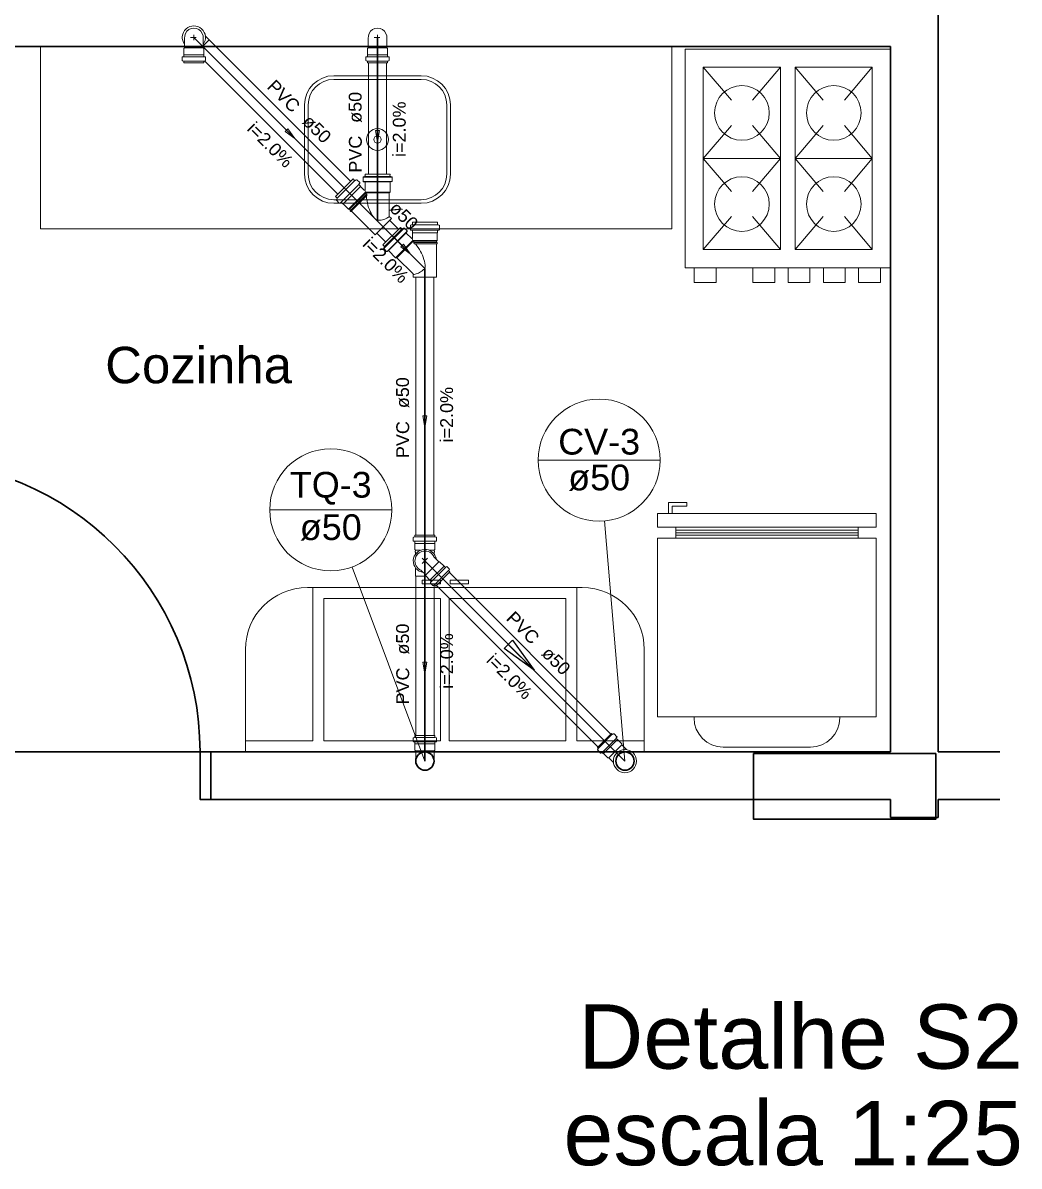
# Model space of a CAD drawing. Header units: inches. Extents: x -27 to 114, y -35 to 60.
# Drawn here: x 14.767 to 17.501, y -34.869 to -31.733 of the extents above; entities that cross this region are included whole.
import ezdxf

# ---------------------------------------------------------------- set-up
doc = ezdxf.new("R2010")
doc.units = ezdxf.units.IN
doc.header["$LTSCALE"] = 10
doc.header["$MEASUREMENT"] = 0
for name, color, linetype, lineweight in [('CV-Colunas', 6, 'Continuous', 30), ('CV-Indicação coluna', 5, 'Continuous', 20), ('CV-Sentido tubo', 8, 'Continuous', 20), ('CV-Seção tubo', 160, 'Continuous', 20), ('CV-Textos coluna', 7, 'Continuous', 20), ('CV-Textos tubo', 7, 'Continuous', 20), ('CV-Tubos detalhe', 6, 'Continuous', 30), ('DI-Títulos', 7, 'Continuous', 30), ('FO-PILARES', 2, 'Continuous', 30), ('Simbolos', 160, 'Continuous', 20), ('Simbolos_int', 5, 'Continuous', 5), ('TQ-Colunas', 6, 'Continuous', 30), ('TQ-Indicação coluna', 5, 'Continuous', 20), ('TQ-Sentido tubo', 8, 'Continuous', 20), ('TQ-Seção tubo', 160, 'Continuous', 20), ('TQ-Textos coluna', 7, 'Continuous', 20), ('TQ-Textos tubo', 7, 'Continuous', 20), ('TQ-Tubos detalhe', 6, 'Continuous', 30), ('xeixo', 3, 'Continuous', 20), ('xjanela-porta', 253, 'Continuous', 30), ('xmoveis', 253, 'Continuous', 20), ('xparede', 7, 'Continuous', 30), ('xpiso', 4, 'Continuous', 30), ('xtexto', 7, 'Continuous', 20)]:
    doc.layers.add(name, color=color, linetype=linetype, lineweight=lineweight)
doc.styles.add('Arial', font='arial.ttf')
doc.dimstyles.get("Standard").update_dxf_attribs({"dimtxt": 0.18, "dimasz": 0.18, "dimexe": 0.18, "dimexo": 0.0625, "dimgap": 0.09, "dimtad": 0, "dimtih": 1, "dimtoh": 1, "dimdec": 4, "dimzin": 0, "dimdsep": 46, "dimtxsty": 'Standard', "dimcen": 0.09, "dimadec": 0, "dimazin": 0, "dimtfac": 1, "dimtdec": 4, "dimtofl": 0, "dimtmove": 0, "dimatfit": 3, "dimfxl": 0, "dimtolj": 1, "dimtzin": 0, "dimarcsym": 0})

# ---------------------------------------------------------------- blocks, each defined once
blk = doc.blocks.new('_Closed')
at = {"color": 0, "linetype": 'ByBlock', "lineweight": -2}
for p, q in [((-1, 0.166667), (0, 0)), ((-1, 0.166667), (-1, -0.166667)), ((0, 0), (-1, -0.166667)), ((0, 0), (-1, 0))]:
    blk.add_line(p, q, dxfattribs=at)

msp = doc.modelspace()

# ---------------------------------------------------------------- linework, layer by layer
at = {"layer": 'CV-Colunas', "linetype": 'Continuous'}
msp.add_circle((16.4191, -33.7582), 0.025, dxfattribs=at)
at = {"layer": 'CV-Indicação coluna'}
for p, q in [((16.1808, -32.9327), (16.5158, -32.9327)), ((16.4191, -33.7582), (16.3626, -33.0996))]:
    msp.add_line(p, q, dxfattribs=at)
msp.add_circle((16.3483, -32.9327), 0.1675, dxfattribs=at)
at = {"layer": 'CV-Seção tubo'}
for p, q in [((15.9372, -33.241), (16.3805, -33.6843)), ((15.9018, -33.2764), (16.3452, -33.7197))]:
    msp.add_line(p, q, dxfattribs=at)
at = {"layer": 'CV-Tubos detalhe'}
msp.add_line((15.8701, -33.2092), (16.4191, -33.7582), dxfattribs=at)
at = {"layer": 'FO-PILARES'}
msp.add_lwpolyline([(17.2721, -33.9177), (17.2721, -33.8277), (17.2721, -33.7377), (17.0221, -33.7377), (16.7721, -33.7377), (16.7721, -33.8277), (16.7721, -33.9177), (17.0221, -33.9177), (17.2721, -33.9177), (17.2721, -33.9177)], close=True, dxfattribs=at)
at = {"layer": 'Simbolos'}
for p, q in [((15.2108, -31.8017), (15.2108, -31.7765)), ((15.2613, -31.8017), (15.2613, -31.7765)), ((15.2676, -31.769), (15.2783, -31.7795)), ((15.7148, -31.8017), (15.7148, -31.7765)), ((15.7653, -31.8017), (15.7653, -31.7765)), ((15.2043, -31.8363), (15.2043, -31.8275)), ((15.2051, -31.8265), (15.2078, -31.8262)), ((15.2088, -31.8035), (15.2108, -31.8017)), ((15.2088, -31.8202), (15.2088, -31.8035)), ((15.2088, -31.8205), (15.2088, -31.8202)), ((15.2088, -31.8252), (15.2088, -31.8205)), ((15.2633, -31.8035), (15.2613, -31.8017)), ((15.2633, -31.8202), (15.2633, -31.8035)), ((15.2633, -31.8205), (15.2633, -31.8202)), ((15.2633, -31.8252), (15.2633, -31.8205)), ((15.2671, -31.8265), (15.2643, -31.8262)), ((15.2678, -31.8362), (15.2678, -31.8275)), ((15.7083, -31.8362), (15.7083, -31.8275)), ((15.7091, -31.8265), (15.7118, -31.8262)), ((15.7128, -31.8035), (15.7148, -31.8017)), ((15.7128, -31.8202), (15.7128, -31.8035)), ((15.7128, -31.8205), (15.7128, -31.8202)), ((15.7128, -31.8252), (15.7128, -31.8205)), ((15.7673, -31.8035), (15.7653, -31.8017)), ((15.7673, -31.8202), (15.7673, -31.8035)), ((15.7673, -31.8205), (15.7673, -31.8202)), ((15.7673, -31.8252), (15.7673, -31.8205)), ((15.7711, -31.8265), (15.7683, -31.8262)), ((15.7718, -31.8362), (15.7718, -31.8275)), ((15.2051, -31.8372), (15.2081, -31.838)), ((15.2088, -31.8432), (15.2088, -31.839)), ((15.2633, -31.8432), (15.2088, -31.8432)), ((15.2633, -31.8432), (15.2633, -31.839)), ((15.2671, -31.8372), (15.2641, -31.838)), ((15.7091, -31.8372), (15.7121, -31.838)), ((15.7128, -31.8432), (15.7128, -31.839)), ((15.7128, -31.8432), (15.7673, -31.8432)), ((15.7673, -31.8432), (15.7673, -31.839)), ((15.7711, -31.8372), (15.7681, -31.838)), ((15.6249, -32.2097), (15.6733, -32.1613)), ((15.6733, -32.1613), (15.6772, -32.1652)), ((15.6819, -32.1636), (15.6786, -32.1655)), ((15.6835, -32.1638), (15.6913, -32.1715)), ((15.6913, -32.1733), (15.6892, -32.1758)), ((15.7005, -32.1567), (15.7005, -32.1676)), ((15.7014, -32.1554), (15.7051, -32.1546)), ((15.7016, -32.169), (15.7049, -32.1692)), ((15.7017, -32.1685), (15.7786, -32.1687)), ((15.706, -32.148), (15.7744, -32.1478)), ((15.706, -32.148), (15.706, -32.1533)), ((15.706, -32.1544), (15.7744, -32.1542)), ((15.7062, -32.1705), (15.706, -32.1915)), ((15.7744, -32.1478), (15.7742, -32.1533)), ((15.7744, -32.1704), (15.7744, -32.1973)), ((15.779, -32.1556), (15.7753, -32.1543)), ((15.7788, -32.1688), (15.7756, -32.1692)), ((15.7801, -32.1566), (15.7801, -32.1676)), ((15.6894, -32.1774), (15.6934, -32.1814)), ((15.6934, -32.1814), (15.6934, -32.1818)), ((15.6934, -32.1818), (15.7039, -32.1922)), ((15.7744, -32.1973), (15.7072, -32.1973)), ((15.7104, -32.2023), (15.711, -32.2074)), ((15.7744, -32.1973), (15.7719, -32.1998)), ((15.7719, -32.1998), (15.772, -32.2627)), ((15.6249, -32.2097), (15.6288, -32.2136)), ((15.6272, -32.2184), (15.6291, -32.215)), ((15.6273, -32.22), (15.6351, -32.2278)), ((15.6369, -32.2278), (15.6394, -32.2256)), ((15.641, -32.2258), (15.645, -32.2299)), ((15.645, -32.2299), (15.6454, -32.2299)), ((15.6454, -32.2299), (15.6602, -32.2447)), ((15.6602, -32.2447), (15.6634, -32.2447)), ((15.6634, -32.2447), (15.6657, -32.247)), ((15.6657, -32.247), (15.6647, -32.2484)), ((15.6647, -32.2484), (15.6673, -32.2511)), ((15.6685, -32.2498), (15.6673, -32.2511)), ((15.6685, -32.2498), (15.7333, -32.3145)), ((15.7725, -32.264), (15.7782, -32.2696)), ((15.8033, -32.2941), (15.7548, -32.3423)), ((15.8078, -32.2986), (15.7593, -32.3468)), ((15.8033, -32.2941), (15.8071, -32.2978)), ((15.8118, -32.2961), (15.8086, -32.2981)), ((15.8133, -32.2963), (15.8211, -32.3041)), ((15.8303, -32.2893), (15.8303, -32.3003)), ((15.8313, -32.2881), (15.8351, -32.2871)), ((15.9043, -32.2803), (15.8358, -32.2803)), ((15.8358, -32.2803), (15.8358, -32.2858)), ((15.9043, -32.2803), (15.9043, -32.2858)), ((15.9088, -32.2881), (15.9051, -32.2871)), ((15.9098, -32.2893), (15.9098, -32.3003)), ((15.8208, -32.3056), (15.7666, -32.3601)), ((15.7898, -32.3773), (15.8373, -32.3298)), ((15.8213, -32.3058), (15.8191, -32.3083)), ((15.8191, -32.3101), (15.8341, -32.3248)), ((15.8316, -32.3016), (15.8348, -32.3018)), ((15.8358, -32.3031), (15.8358, -32.3088)), ((15.8358, -32.3088), (15.8361, -32.3091)), ((15.8361, -32.3091), (15.8361, -32.3238)), ((15.9041, -32.3301), (15.9018, -32.3323)), ((15.9043, -32.3088), (15.9041, -32.3091)), ((15.9041, -32.3091), (15.9041, -32.3301)), ((15.9043, -32.3031), (15.9043, -32.3088)), ((15.9086, -32.3016), (15.9053, -32.3018)), ((15.7548, -32.3423), (15.7588, -32.3461)), ((15.7571, -32.3511), (15.7588, -32.3476)), ((15.7571, -32.3526), (15.7648, -32.3603)), ((15.7666, -32.3603), (15.7691, -32.3583)), ((15.7708, -32.3583), (15.7898, -32.3773)), ((15.8386, -32.3356), (15.8418, -32.3396)), ((15.9018, -32.3323), (15.9018, -32.3356)), ((15.9018, -32.3356), (15.9036, -32.3358)), ((15.9018, -32.3396), (15.9018, -32.4311)), ((15.9018, -32.3396), (15.9036, -32.3396)), ((15.9036, -32.3358), (15.9036, -32.3396)), ((15.7898, -32.3773), (15.7933, -32.3773)), ((15.7933, -32.3773), (15.8378, -32.4218)), ((15.8383, -32.4231), (15.8383, -32.4311)), ((15.8383, -33.1452), (15.8383, -33.154)), ((15.8391, -33.1442), (15.8418, -33.1435)), ((15.8426, -33.1382), (15.8973, -33.1382)), ((15.8426, -33.1382), (15.8426, -33.1425)), ((15.8973, -33.1382), (15.8973, -33.1425)), ((15.9011, -33.1442), (15.8981, -33.1435)), ((15.9018, -33.1452), (15.9018, -33.154)), ((15.8391, -33.155), (15.8418, -33.1552)), ((15.8426, -33.1562), (15.8426, -33.161)), ((15.8426, -33.161), (15.8428, -33.1612)), ((15.8428, -33.1612), (15.8428, -33.178)), ((15.8428, -33.178), (15.8446, -33.1797)), ((15.8971, -33.178), (15.8953, -33.1797)), ((15.8973, -33.161), (15.8971, -33.1612)), ((15.8971, -33.1612), (15.8971, -33.178)), ((15.8973, -33.1562), (15.8973, -33.161)), ((15.9008, -33.155), (15.8983, -33.1552)), ((15.8446, -33.1822), (15.8431, -33.1825)), ((15.8431, -33.1825), (15.8431, -33.1855)), ((15.8446, -33.1855), (15.8431, -33.1855)), ((15.8446, -33.1797), (15.8446, -33.1822)), ((15.8446, -33.1855), (15.8446, -33.19)), ((15.8953, -33.1797), (15.8953, -33.1822)), ((15.8953, -33.1822), (15.8968, -33.1825)), ((15.8953, -33.1855), (15.8968, -33.1855)), ((15.8953, -33.1855), (15.8953, -33.19)), ((15.9081, -33.2115), (15.8953, -33.1985)), ((15.8968, -33.1825), (15.8968, -33.1855)), ((15.8446, -33.2285), (15.8446, -33.2512)), ((15.8723, -33.2472), (15.8593, -33.2345)), ((15.9388, -33.2395), (15.9001, -33.278)), ((15.9106, -33.2115), (15.9081, -33.2115)), ((15.9226, -33.2232), (15.9106, -33.2115)), ((15.9228, -33.2232), (15.9226, -33.2232)), ((15.9261, -33.2267), (15.9228, -33.2232)), ((15.9296, -33.225), (15.9273, -33.2267)), ((15.9371, -33.2312), (15.9308, -33.225)), ((15.9371, -33.2325), (15.9356, -33.2352)), ((15.9388, -33.2395), (15.9358, -33.2362)), ((15.8723, -33.2497), (15.8723, -33.2472)), ((15.8841, -33.2617), (15.8723, -33.2497)), ((15.8841, -33.262), (15.8841, -33.2617)), ((15.8873, -33.2652), (15.8841, -33.262)), ((15.8858, -33.2687), (15.8876, -33.2667)), ((15.8921, -33.2762), (15.8858, -33.27)), ((15.8933, -33.2765), (15.8958, -33.275)), ((15.9001, -33.278), (15.8971, -33.275)), ((15.8383, -33.6952), (15.8383, -33.704)), ((15.8391, -33.6942), (15.8421, -33.6935)), ((15.8391, -33.705), (15.8418, -33.7052)), ((15.8428, -33.6882), (15.8973, -33.6882)), ((15.8428, -33.6882), (15.8428, -33.6925)), ((15.8428, -33.7062), (15.8428, -33.711)), ((15.8428, -33.711), (15.8428, -33.7112)), ((15.8428, -33.7112), (15.8428, -33.728)), ((15.8973, -33.6882), (15.8973, -33.6925)), ((15.8973, -33.7062), (15.8973, -33.711)), ((15.8973, -33.711), (15.8973, -33.7112)), ((15.8973, -33.7112), (15.8973, -33.728)), ((15.9011, -33.6942), (15.8981, -33.6935)), ((15.9011, -33.705), (15.8983, -33.7052)), ((15.9018, -33.6952), (15.9018, -33.704)), ((16.3436, -33.7213), (16.3821, -33.6828)), ((16.3821, -33.6828), (16.3841, -33.6847)), ((16.3879, -33.6833), (16.3853, -33.6849)), ((16.3892, -33.6835), (16.397, -33.6912)), ((16.3971, -33.6925), (16.3954, -33.6946)), ((16.3954, -33.696), (16.3982, -33.6988)), ((16.3982, -33.6988), (16.3984, -33.699)), ((16.3984, -33.699), (16.4102, -33.7109)), ((16.4102, -33.7109), (16.4102, -33.7137)), ((15.8428, -33.728), (15.8448, -33.7297)), ((15.8448, -33.7297), (15.8448, -33.7582)), ((15.8973, -33.728), (15.8953, -33.7297)), ((15.8953, -33.7297), (15.8953, -33.7582)), ((16.3436, -33.7213), (16.3455, -33.7232)), ((16.3441, -33.7271), (16.3457, -33.7245)), ((16.3443, -33.7284), (16.3521, -33.7361)), ((16.3533, -33.7363), (16.3554, -33.7345)), ((16.3568, -33.7345), (16.3597, -33.7374)), ((16.3597, -33.7374), (16.3598, -33.7376)), ((16.3598, -33.7376), (16.3717, -33.7494)), ((16.4233, -33.7268), (16.4102, -33.7137)), ((16.3717, -33.7494), (16.3745, -33.7494)), ((16.3876, -33.7625), (16.3745, -33.7494))]:
    msp.add_line(p, q, dxfattribs=at)
msp.add_circle((16.4191, -33.7582), 0.0318, dxfattribs=at)
for centre, radius, start, end in [((15.2361, -31.7732), 0.0255, 352.849, 187.196), ((15.7401, -31.7732), 0.0255, 352.826, 187.174), ((15.2053, -31.8275), 0.001, 95.0226, 179.977), ((15.2078, -31.8252), 0.001, 275.023, 0.0226), ((15.2643, -31.8252), 0.001, 179.977, 265.023), ((15.2668, -31.8275), 0.001, 0.0226, 85.0226), ((15.7093, -31.8275), 0.001, 95, 180), ((15.7118, -31.8252), 0.001, 275, 0), ((15.7683, -31.8252), 0.001, 180, 265), ((15.7708, -31.8275), 0.001, 0, 85), ((15.2053, -31.8362), 0.001, 179.977, 255.023), ((15.2078, -31.839), 0.001, 0.0226, 75.0226), ((15.2643, -31.839), 0.001, 105.023, 179.977), ((15.2668, -31.8362), 0.001, 285.023, 0.0226), ((15.7093, -31.8362), 0.001, 180, 255), ((15.7118, -31.839), 0.001, 0, 75), ((15.7683, -31.839), 0.001, 105, 180), ((15.7708, -31.8362), 0.001, 285, 0), ((15.6781, -32.1643), 0.00125, 225.023, 300.023), ((15.6827, -32.1646), 0.00125, 45.0225, 120.022), ((15.6904, -32.1724), 0.00125, 320.022, 45.0225), ((15.7016, -32.1567), 0.00125, 105.022, 179.977), ((15.7016, -32.1676), 0.00125, 179.978, 265.022), ((15.7048, -32.1705), 0.00125, 0.0225, 85.0225), ((15.7047, -32.1531), 0.00125, 285.023, 0.0225), ((15.7756, -32.1533), 0.00125, 179.978, 255.022), ((15.7756, -32.1703), 0.00125, 95.0225, 179.978), ((15.7786, -32.1676), 0.00125, 275.023, 0.0225), ((15.7786, -32.1566), 0.00125, 0.0225, 75.0225), ((15.6903, -32.1765), 0.00125, 140.022, 225.023), ((15.7048, -32.1913), 0.00125, 225.023, 0.0225), ((15.9107, -32.125), 0.216, 198.2, 200.432), ((15.9848, -32.1732), 0.2777, 185.572, 186.345), ((15.6282, -32.2191), 0.00125, 150.022, 225.023), ((15.6279, -32.2145), 0.00125, 330.022, 45.0225), ((15.636, -32.2269), 0.00125, 225.023, 310.022), ((15.6401, -32.2267), 0.00125, 45.0225, 130.023), ((15.9848, -32.1732), 0.2777, 187.394, 192.531), ((15.8448, -32.192), 0.1375, 197.64, 207.533), ((15.779, -32.2263), 0.0634, 207.533, 227.105), ((15.7511, -32.2412), 0.0315, 293.464, 313.214), ((15.7737, -32.2627), 0.00187, 179.978, 225.023), ((15.7421, -32.2661), 0.00913, 227.105, 262.01), ((15.7364, -32.1855), 0.0896, 272.871, 278.871), ((15.7415, -32.2196), 0.0551, 278.871, 293.464), ((15.8078, -32.2968), 0.00125, 225, 300), ((15.8126, -32.2971), 0.00125, 44.9999, 120), ((15.8316, -32.2893), 0.00125, 105, 180), ((15.8316, -32.3003), 0.00125, 180, 265), ((15.8346, -32.2858), 0.00125, 285, 0), ((15.9056, -32.2858), 0.00125, 180, 255), ((15.9086, -32.3003), 0.00125, 275, 0), ((15.9086, -32.2893), 0.00125, 0, 75.0001), ((15.8201, -32.3091), 0.00125, 140, 225), ((15.8203, -32.3048), 0.00125, 320, 44.9999), ((15.8348, -32.3238), 0.00125, 225, 0), ((15.8346, -32.3031), 0.00125, 0, 84.9999), ((15.6423, -32.4226), 0.216, 24.5904, 26.8223), ((15.9056, -32.3031), 0.00125, 95.0001, 180), ((15.7581, -32.3516), 0.00125, 150, 225), ((15.7578, -32.3471), 0.00125, 330, 44.9999), ((15.7658, -32.3593), 0.00125, 225, 310), ((15.7698, -32.3591), 0.00125, 44.9999, 130), ((15.6241, -32.5091), 0.2777, 38.6778, 39.4504), ((15.6241, -32.5091), 0.2777, 32.4918, 37.6282), ((15.7363, -32.4233), 0.1375, 17.4893, 27.3824), ((15.8071, -32.4011), 0.0634, 357.918, 17.4893), ((15.8366, -32.4231), 0.00187, 0, 44.9999), ((15.8373, -32.3918), 0.0315, 271.809, 291.559), ((15.8288, -32.3698), 0.0551, 291.559, 306.152), ((15.8083, -32.3421), 0.0896, 306.152, 312.151), ((15.8613, -32.4031), 0.00913, 323.012, 357.918), ((15.8393, -33.1452), 0.001, 105, 180), ((15.8416, -33.1425), 0.001, 285, 0), ((15.8983, -33.1425), 0.001, 180, 255), ((15.9008, -33.1452), 0.001, 0, 75), ((15.8393, -33.154), 0.001, 180, 265), ((15.8416, -33.1562), 0.001, 0, 85), ((15.8983, -33.1562), 0.001, 95, 180), ((15.9008, -33.154), 0.001, 275, 0), ((15.8701, -33.2092), 0.0273, 22.953, 247.047), ((15.9268, -33.226), 0.001, 225, 310), ((15.9301, -33.2257), 0.001, 45, 130), ((15.9366, -33.2357), 0.001, 150, 225), ((15.9363, -33.232), 0.001, 330, 45), ((15.8866, -33.2692), 0.001, 140, 225), ((15.8868, -33.266), 0.001, 320, 45), ((15.8928, -33.2755), 0.001, 225, 300), ((15.8963, -33.2757), 0.001, 45, 120), ((15.8393, -33.6952), 0.001, 105, 180), ((15.8393, -33.704), 0.001, 180, 265), ((15.8418, -33.7062), 0.001, 0, 85), ((15.8418, -33.6925), 0.001, 285, 0), ((15.8983, -33.6925), 0.001, 180, 255), ((15.8983, -33.7062), 0.001, 95, 180), ((15.9008, -33.704), 0.001, 275, 0), ((15.9008, -33.6952), 0.001, 0, 75), ((16.3848, -33.684), 0.001, 225, 300), ((16.3885, -33.6842), 0.001, 45, 120), ((16.3961, -33.6953), 0.001, 140, 225), ((16.3963, -33.6919), 0.001, 320, 45), ((16.345, -33.7277), 0.001, 150, 225), ((16.3448, -33.7239), 0.001, 330, 45), ((16.3528, -33.7354), 0.001, 225, 310), ((16.3561, -33.7353), 0.001, 45, 130), ((15.8701, -33.7582), 0.0253, 180, 0)]:
    msp.add_arc(centre, radius, start, end, dxfattribs=at)
at = {"layer": 'Simbolos_int'}
for p, q in [((15.2361, -31.7732), (15.2361, -31.7657)), ((15.7401, -31.7732), (15.7401, -31.7657)), ((15.2361, -31.7732), (15.2271, -31.7732)), ((15.2361, -31.7732), (15.2423, -31.7732)), ((15.2361, -31.7732), (15.2361, -31.7805)), ((15.2613, -31.7965), (15.2783, -31.7795)), ((15.7401, -31.7732), (15.7311, -31.7732)), ((15.7401, -31.7732), (15.7463, -31.7732)), ((15.7401, -31.7732), (15.7401, -31.7805)), ((15.2088, -31.8205), (15.2633, -31.8205)), ((15.2633, -31.826), (15.2088, -31.826)), ((15.2108, -31.8017), (15.2613, -31.8017)), ((15.7673, -31.8205), (15.7128, -31.8205)), ((15.7128, -31.826), (15.7673, -31.826)), ((15.7653, -31.8017), (15.7148, -31.8017)), ((15.2633, -31.8382), (15.2088, -31.8382)), ((15.7128, -31.8382), (15.7673, -31.8382)), ((15.6295, -32.2143), (15.6779, -32.1659)), ((15.7016, -32.1567), (15.7786, -32.1566)), ((15.706, -32.1692), (15.7744, -32.1694)), ((15.6401, -32.2249), (15.6885, -32.1765)), ((15.6934, -32.1818), (15.6454, -32.2299)), ((15.7074, -32.1975), (15.6602, -32.2447)), ((15.7083, -32.1998), (15.6634, -32.2447)), ((15.6647, -32.2484), (15.7106, -32.2025)), ((15.7083, -32.1998), (15.7719, -32.1998)), ((15.6673, -32.2511), (15.7111, -32.2072)), ((15.7333, -32.3145), (15.7782, -32.2696)), ((15.8126, -32.2971), (15.7581, -32.3516)), ((15.9043, -32.2868), (15.8358, -32.2868)), ((15.8183, -32.3091), (15.7701, -32.3576)), ((15.9043, -32.3018), (15.8358, -32.3018)), ((15.8361, -32.3091), (15.9041, -32.3091)), ((15.8373, -32.3301), (15.9041, -32.3301)), ((15.8383, -32.3323), (15.7933, -32.3773)), ((15.8383, -32.3323), (15.9018, -32.3323)), ((15.9036, -32.3358), (15.8386, -32.3358)), ((15.9036, -32.3396), (15.8416, -32.3396)), ((15.9018, -32.4311), (15.8383, -32.4311)), ((15.8426, -33.1432), (15.8973, -33.1432)), ((15.8426, -33.1552), (15.8973, -33.1552)), ((15.8428, -33.1612), (15.8971, -33.1612)), ((15.8446, -33.1797), (15.8583, -33.1797)), ((15.8773, -33.202), (15.8628, -33.2165)), ((15.8781, -33.2172), (15.8628, -33.202)), ((15.8701, -33.2092), (15.8781, -33.2172)), ((15.8953, -33.1797), (15.8818, -33.1797)), ((15.8723, -33.2472), (15.9081, -33.2115)), ((15.8841, -33.262), (15.9228, -33.2232)), ((15.9268, -33.2272), (15.8881, -33.266)), ((15.9353, -33.2357), (15.8966, -33.2745)), ((15.8446, -33.2512), (15.8736, -33.2512)), ((15.8428, -33.6932), (15.8973, -33.6932)), ((15.8428, -33.7055), (15.8973, -33.7055)), ((15.8973, -33.711), (15.8428, -33.711)), ((16.3455, -33.7232), (16.3841, -33.6847)), ((16.3568, -33.7345), (16.3954, -33.696)), ((16.3598, -33.7376), (16.3984, -33.699)), ((15.8953, -33.7297), (15.8448, -33.7297)), ((16.3745, -33.7494), (16.4102, -33.7137))]:
    msp.add_line(p, q, dxfattribs=at)
msp.add_circle((16.4191, -33.7582), 0.0255, dxfattribs=at)
for centre, start, end in [((15.2361, -31.7732), 322.883, 217.162), ((15.8701, -33.2092), 7.861, 262.139)]:
    msp.add_arc(centre, 0.0318, start, end, dxfattribs=at)
at = {"layer": 'TQ-Colunas', "linetype": 'Continuous'}
msp.add_circle((15.8701, -33.7582), 0.025, dxfattribs=at)
at = {"layer": 'TQ-Indicação coluna'}
for p, q in [((15.4444, -33.069), (15.7794, -33.069)), ((15.8701, -33.7582), (15.6706, -33.2259))]:
    msp.add_line(p, q, dxfattribs=at)
msp.add_circle((15.6119, -33.069), 0.1675, dxfattribs=at)
at = {"layer": 'TQ-Sentido tubo'}
for points in [[(15.4906, -32.0276), (15.4631, -32.0001)], [(15.7401, -32.0286), (15.7401, -31.9897)], [(15.8076, -32.3443), (15.7801, -32.3168)], [(15.8701, -32.8116), (15.8701, -32.7727)], [(15.8701, -33.4873), (15.8701, -33.4484)]]:
    msp.add_lwpolyline(points, dxfattribs=at)
at = {"layer": 'TQ-Seção tubo'}
for p, q in [((15.278, -31.7798), (15.6665, -32.168)), ((15.2652, -31.8377), (15.6312, -32.2034)), ((15.7151, -31.8432), (15.7151, -32.148)), ((15.7651, -31.8432), (15.7651, -32.1478)), ((15.7732, -32.2746), (15.798, -32.2994)), ((15.7378, -32.3099), (15.7625, -32.3346)), ((15.845, -32.4311), (15.845, -33.1382)), ((15.895, -32.4311), (15.895, -33.1382)), ((15.8451, -33.2512), (15.8451, -33.6882)), ((15.8951, -33.2754), (15.8951, -33.6882))]:
    msp.add_line(p, q, dxfattribs=at)
at = {"layer": 'TQ-Tubos detalhe'}
for p, q in [((15.2361, -31.7732), (15.7401, -32.2768)), ((15.7401, -31.7732), (15.7401, -32.2768)), ((15.7401, -32.2768), (15.8701, -32.4067)), ((15.8701, -32.4067), (15.8701, -33.2092)), ((15.8701, -33.2092), (15.8701, -33.7582))]:
    msp.add_line(p, q, dxfattribs=at)
at = {"layer": 'xeixo'}
for p, q in [((15.2361, -31.7732), (15.8701, -32.4067)), ((15.7401, -31.7732), (15.7401, -32.2772)), ((15.8701, -33.7582), (15.8701, -32.4067)), ((15.8701, -33.2092), (16.4191, -33.7582))]:
    msp.add_line(p, q, dxfattribs=at)
at = {"layer": 'xjanela-porta'}
msp.add_line((15.2831, -33.7332), (15.2531, -33.7332), dxfattribs=at)
msp.add_lwpolyline([(15.2831, -33.7332), (15.2531, -33.7332), (15.2531, -33.8632), (15.2831, -33.8632)], dxfattribs=at)
msp.add_arc((14.4531, -33.7332), 0.8, 0, 90, dxfattribs=at)
at = {"layer": 'xmoveis'}
for p, q in [((14.8151, -32.2982), (14.8151, -31.7982)), ((16.5481, -31.7982), (16.5481, -32.2982)), ((16.5841, -31.8052), (16.5841, -32.4052)), ((17.1476, -31.8052), (16.5841, -31.8052)), ((17.1476, -31.8052), (17.1476, -32.4052)), ((16.6341, -31.8552), (16.6341, -32.3552)), ((16.8461, -31.8552), (16.6341, -31.8552)), ((16.7111, -31.9457), (16.6341, -31.8552)), ((16.8461, -31.8552), (16.7691, -31.9457)), ((16.8461, -32.3552), (16.8461, -31.8552)), ((17.0976, -31.8552), (16.8861, -31.8552)), ((16.8861, -32.3552), (16.8861, -31.8552)), ((16.9626, -31.9457), (16.8861, -31.8552)), ((17.0976, -31.8552), (17.0211, -31.9457)), ((17.0976, -31.8552), (17.0976, -32.3552)), ((15.8601, -31.8782), (15.6201, -31.8782)), ((15.8601, -31.8882), (15.6201, -31.8882)), ((15.5401, -31.9582), (15.5401, -32.1482)), ((15.5501, -31.9582), (15.5501, -32.1482)), ((15.9301, -32.1482), (15.9301, -31.9582)), ((15.9401, -32.1482), (15.9401, -31.9582)), ((16.7111, -32.0147), (16.6341, -32.1052)), ((16.8461, -32.1052), (16.7691, -32.0147)), ((16.9626, -32.0147), (16.8861, -32.1052)), ((17.0976, -32.1052), (17.0211, -32.0147)), ((16.8461, -32.1052), (16.6341, -32.1052)), ((16.6341, -32.1052), (16.7111, -32.1957)), ((16.7691, -32.1957), (16.8461, -32.1052)), ((17.0976, -32.1052), (16.8861, -32.1052)), ((16.8861, -32.1052), (16.9626, -32.1957)), ((17.0211, -32.1957), (17.0976, -32.1052)), ((15.6201, -32.2182), (15.8601, -32.2182)), ((15.6201, -32.2282), (15.8601, -32.2282)), ((16.6341, -32.3552), (16.7111, -32.2647)), ((16.7691, -32.2647), (16.8461, -32.3552)), ((16.8861, -32.3552), (16.9626, -32.2647)), ((17.0211, -32.2647), (17.0976, -32.3552)), ((16.5481, -32.2982), (14.8151, -32.2982)), ((16.6341, -32.3552), (16.8461, -32.3552)), ((16.8861, -32.3552), (17.0976, -32.3552)), ((16.5841, -32.4052), (17.1476, -32.4052)), ((16.6091, -32.4052), (16.6091, -32.4452)), ((16.6691, -32.4052), (16.6691, -32.4452)), ((16.7701, -32.4052), (16.7701, -32.4452)), ((16.8301, -32.4052), (16.8301, -32.4452)), ((16.8666, -32.4052), (16.8666, -32.4452)), ((16.9266, -32.4052), (16.9266, -32.4452)), ((16.9636, -32.4052), (16.9636, -32.4452)), ((17.0236, -32.4052), (17.0236, -32.4452)), ((17.0601, -32.4052), (17.0601, -32.4452)), ((17.1201, -32.4052), (17.1201, -32.4452)), ((16.6091, -32.4452), (16.6691, -32.4452)), ((16.7701, -32.4452), (16.8301, -32.4452)), ((16.8666, -32.4452), (16.9266, -32.4452)), ((16.9636, -32.4452), (17.0236, -32.4452)), ((17.0601, -32.4452), (17.1201, -32.4452)), ((16.5386, -33.0787), (16.5386, -33.0487)), ((16.5386, -33.0487), (16.5886, -33.0487)), ((16.5886, -33.0487), (16.5886, -33.0587)), ((16.5086, -33.1167), (16.5086, -33.0787)), ((16.5086, -33.0787), (17.1086, -33.0787)), ((16.5886, -33.0587), (16.5486, -33.0587)), ((16.5486, -33.0587), (16.5486, -33.0787)), ((17.1086, -33.0787), (17.1086, -33.1167)), ((16.5086, -33.1167), (17.1086, -33.1167)), ((16.5086, -33.1467), (17.1086, -33.1467)), ((16.5086, -33.6367), (16.5086, -33.1467)), ((16.5586, -33.1467), (16.5586, -33.1167)), ((16.5586, -33.1247), (17.0586, -33.1247)), ((16.5586, -33.1317), (17.0586, -33.1317)), ((16.5586, -33.1387), (17.0586, -33.1387)), ((17.0586, -33.1167), (17.0586, -33.1467)), ((17.1086, -33.1467), (17.1086, -33.6367)), ((15.5626, -33.2822), (15.5476, -33.2822)), ((15.5626, -33.2822), (16.2871, -33.2822)), ((15.5626, -33.2822), (15.5626, -33.7022)), ((16.2871, -33.2822), (16.2871, -33.7022)), ((16.2871, -33.2822), (16.3021, -33.2822)), ((15.5926, -33.3122), (15.5926, -33.7022)), ((15.9126, -33.3122), (15.5926, -33.3122)), ((15.9126, -33.3122), (15.9126, -33.7022)), ((15.9371, -33.3122), (15.9371, -33.7022)), ((16.2571, -33.3122), (15.9371, -33.3122)), ((16.2571, -33.3122), (16.2571, -33.7022)), ((15.3776, -33.7022), (15.3776, -33.4522)), ((16.4721, -33.7022), (16.4721, -33.4522)), ((17.1086, -33.6367), (16.5086, -33.6367)), ((16.6086, -33.6397), (16.6086, -33.6367)), ((17.0086, -33.6367), (17.0086, -33.6397)), ((15.3776, -33.7022), (15.3776, -33.7322)), ((15.3776, -33.7022), (15.5626, -33.7022)), ((15.5926, -33.7022), (15.9126, -33.7022)), ((15.9371, -33.7022), (16.2571, -33.7022)), ((16.4721, -33.7022), (16.2871, -33.7022)), ((16.4721, -33.7322), (16.4721, -33.7022)), ((16.4721, -33.7322), (15.3776, -33.7322)), ((16.9286, -33.7197), (16.6886, -33.7197))]:
    msp.add_line(p, q, dxfattribs=at)
for points in [[(15.9126, -33.2722), (15.9126, -33.2622), (15.8626, -33.2622), (15.8626, -33.2722), (15.9126, -33.2722), (15.9126, -33.2722)], [(15.9896, -33.2722), (15.9896, -33.2622), (15.9396, -33.2622), (15.9396, -33.2722), (15.9896, -33.2722), (15.9896, -33.2722)]]:
    msp.add_lwpolyline(points, close=True, dxfattribs=at)
for centre, radius in [((16.7401, -31.9802), 0.075), ((16.9921, -31.9802), 0.075), ((15.7401, -32.0532), 0.03), ((15.7401, -32.0532), 0.01), ((16.7401, -32.2302), 0.075), ((16.9921, -32.2302), 0.075)]:
    msp.add_circle(centre, radius, dxfattribs=at)
for centre, radius, start, end in [((15.6201, -31.9582), 0.08, 90, 180), ((15.6201, -31.9582), 0.07, 90, 180), ((15.8601, -31.9582), 0.08, 0, 90), ((15.8601, -31.9582), 0.07, 0, 90), ((15.6201, -32.1482), 0.08, 180, 270), ((15.6201, -32.1482), 0.07, 180, 270), ((15.8601, -32.1482), 0.08, 270, 0), ((15.8601, -32.1482), 0.07, 270, 0), ((15.5476, -33.4522), 0.17, 90, 180), ((16.3021, -33.4522), 0.17, 0, 90), ((16.6886, -33.6397), 0.08, 180, 270), ((16.9286, -33.6397), 0.08, 270, 0)]:
    msp.add_arc(centre, radius, start, end, dxfattribs=at)
at = {"layer": 'xparede'}
for p, q in [((17.2781, -33.7332), (17.2781, -30.6432)), ((12.8431, -31.7982), (17.1481, -31.7982)), ((17.1481, -33.7332), (17.1481, -31.7982)), ((15.2831, -33.7332), (17.1481, -33.7332)), ((15.2831, -33.7332), (15.2831, -33.8632)), ((17.4481, -33.7332), (17.2781, -33.7332)), ((15.2831, -33.8632), (17.1481, -33.8632)), ((17.1481, -33.9132), (17.1481, -33.8632)), ((17.4481, -33.8632), (17.2781, -33.8632)), ((17.2781, -33.9132), (17.2781, -33.8632)), ((17.1481, -33.9132), (17.2781, -33.9132))]:
    msp.add_line(p, q, dxfattribs=at)
at = {"layer": 'xpiso'}
msp.add_line((15.2531, -33.7332), (14.3731, -33.7332), dxfattribs=at)

# ---------------------------------------------------------------- block references
at = {"layer": 'TQ-Sentido tubo'}
for p, xscale, yscale, zscale, rotation in [((15.513, -32.05), 0.03170202377217232, 0.03170202377217232, 0.03170202377217232, 315.0229550386131), ((15.7401, -32.0603), 0.03170202377216924, 0.03170202377216924, 0.03170202377216924, 270), ((15.83, -32.3667), 0.03170202377216982, 0.03170202377216982, 0.03170202377216982, 315.0229550386449), ((15.8701, -32.8433), 0.03170202377216419, 0.03170202377216419, 0.03170202377216419, 270.0020288873793), ((15.8701, -33.519), 0.03170202377216924, 0.03170202377216924, 0.03170202377216924, 270)]:
    msp.add_blockref('_Closed', p, dxfattribs=dict(at, xscale=xscale, yscale=yscale, zscale=zscale, rotation=rotation))

# ---------------------------------------------------------------- texts
at = {"layer": 'CV-Textos coluna', "char_height": 0.0706, "attachment_point": 8, "line_spacing_factor": 0.798, "style": 'Arial'}
for s, insert, width in [('CV-3', (16.3483, -32.9184), 0.248347), ('ø50', (16.3483, -33.0174), 0.187722)]:
    msp.add_mtext(s, dxfattribs=dict(at, insert=insert, width=width))
at = {"layer": 'CV-Textos tubo', "char_height": 0.0353, "rotation": 315, "line_spacing_factor": 0.798, "style": 'Arial'}
for s, insert, width, attachment_point in [('PVC', (16.1623, -33.441), 0.112208, 9), ('i=2.0%', (16.0895, -33.5387), 0.168312, 8), ('ø50', (16.1873, -33.466), 0.093861, 7)]:
    msp.add_mtext(s, dxfattribs=dict(at, insert=insert, width=width, attachment_point=attachment_point))
at = {"layer": 'DI-Títulos', "char_height": 0.1765, "attachment_point": 9, "line_spacing_factor": 0.798, "style": 'Arial'}
for s, insert, width in [('Detalhe S2', (17.5111, -34.6045), 1.345673), ('escala 1:25', (17.5111, -34.8692), 1.392075)]:
    msp.add_mtext(s, dxfattribs=dict(at, insert=insert, width=width))
at = {"layer": 'TQ-Textos coluna', "char_height": 0.0706, "attachment_point": 8, "line_spacing_factor": 0.798, "style": 'Arial'}
for s, insert, width in [('TQ-3', (15.6118, -33.0549), 0.247815), ('ø50', (15.6118, -33.1537), 0.187722)]:
    msp.add_mtext(s, dxfattribs=dict(at, insert=insert, width=width))
at = {"layer": 'TQ-Textos tubo', "char_height": 0.0353, "line_spacing_factor": 0.798, "style": 'Arial'}
for s, insert, width, attachment_point, rotation in [('PVC', (15.5058, -31.9825), 0.112208, 9, 315.0226), ('ø50', (15.6974, -32.0075), 0.093861, 7, 90), ('i=2.0%', (15.8179, -32.025), 0.168312, 8, 90), ('i=2.0%', (15.433, -32.0802), 0.168312, 8, 315.0226), ('ø50', (15.5308, -32.0072), 0.093861, 7, 315.0226), ('PVC', (15.6974, -32.0427), 0.112208, 9, 90), ('ø50', (15.7695, -32.2452), 0.093861, 7, 315.021), ('i=2.0%', (15.75, -32.397), 0.168312, 8, 315.021), ('ø50', (15.8274, -32.7902), 0.093861, 7, 90), ('i=2.0%', (15.9479, -32.808), 0.168312, 8, 90), ('PVC', (15.8274, -32.8257), 0.112208, 9, 90), ('ø50', (15.8274, -33.466), 0.093861, 7, 90), ('i=2.0%', (15.9479, -33.4837), 0.168312, 8, 90), ('PVC', (15.8274, -33.5015), 0.112208, 9, 90)]:
    msp.add_mtext(s, dxfattribs=dict(at, insert=insert, width=width, attachment_point=attachment_point, rotation=rotation))
at = {"layer": 'xtexto', "insert": (15.2491, -32.7232), "char_height": 0.1, "width": 0.705909, "attachment_point": 8, "line_spacing_factor": 0.798, "style": 'Arial'}
msp.add_mtext('Cozinha', dxfattribs=at)

# ---------------------------------------------------------------- leaders
at = {"layer": 'CV-Sentido tubo'}
msp.add_leader([(16.1695, -33.5087), (16.1196, -33.4588)], dimstyle='Standard', override={"dimasz": 0.1, "dimldrblk": 'Closed'}, dxfattribs=at)

doc.saveas('drawing.dxf')
